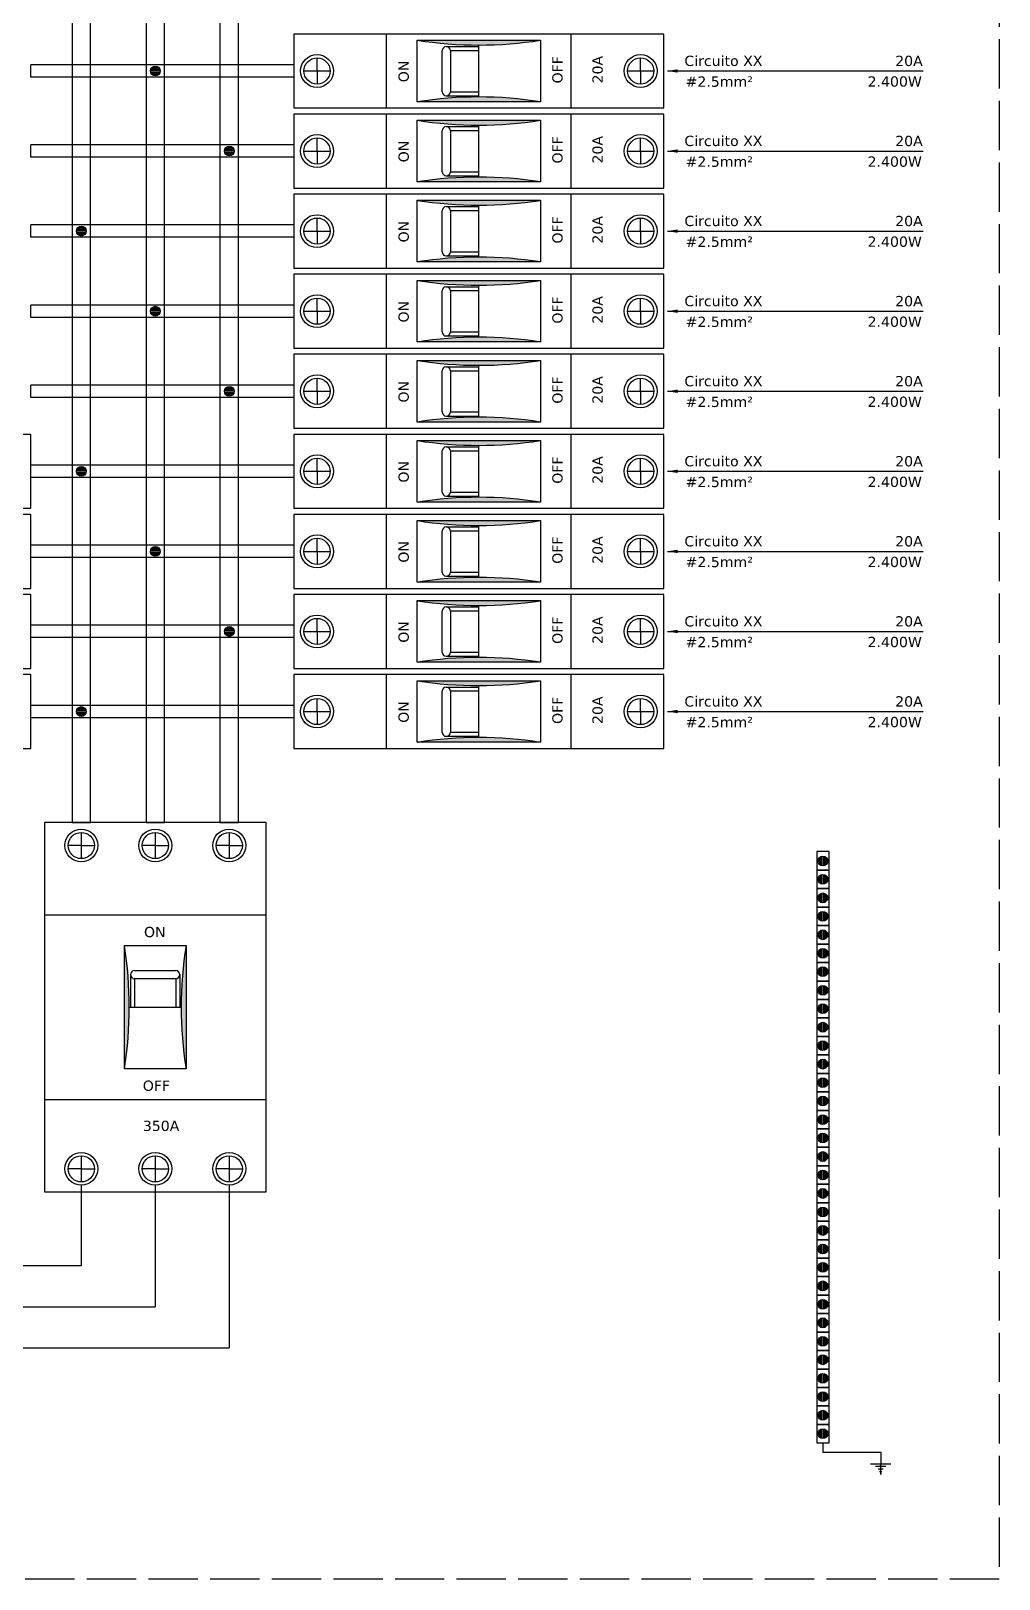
# Model space of a CAD drawing. Header units: millimetres. Extents: x 664 to 1616, y 83 to 878.
# Drawn here: x 828.9 to 1064.5, y 121.8 to 498.8 of the extents above; entities that cross this region are included whole.
import ezdxf

# ---------------------------------------------------------------- set-up
doc = ezdxf.new("R2010")
doc.units = ezdxf.units.MM
doc.linetypes.add('ACAD_ISO02W100', pattern=[15, 12, -3])
doc.styles.get("Standard").update_dxf_attribs({"font": 'verdana.TTF'})
doc.dimstyles.new('ISO-25', dxfattribs={"dimtxt": 2.5, "dimasz": 2.5, "dimexe": 1.25, "dimexo": 0.625, "dimtad": 1, "dimtxsty": 'Standard', "dimcen": 2.5, "dimadec": 0, "dimazin": 0, "dimtfac": 1, "dimtmove": 0, "dimatfit": 3, "dimfxl": 0, "dimarcsym": 0})

msp = doc.modelspace()

# ---------------------------------------------------------------- hatches: boundary and pattern name
for points in [[(922.89, 496.55, 0.078466), (952.89, 496.55)], [(922.89, 481.55), (952.89, 481.55, 0.078466)], [(922.89, 477.05, 0.078466), (952.89, 477.05)], [(922.89, 462.05), (952.89, 462.05, 0.078466)], [(922.89, 457.55, 0.078466), (952.89, 457.55)], [(922.89, 442.55), (952.89, 442.55, 0.078466)], [(922.89, 438.05, 0.078466), (952.89, 438.05)], [(922.89, 423.05), (952.89, 423.05, 0.078466)], [(922.89, 418.55, 0.078466), (952.89, 418.55)], [(922.89, 403.55), (952.89, 403.55, 0.078466)], [(922.89, 399.05, 0.078466), (952.89, 399.05)], [(922.89, 384.05), (952.89, 384.05, 0.078466)], [(922.89, 379.55, 0.078466), (952.89, 379.55)], [(922.89, 364.55), (952.89, 364.55, 0.078466)], [(922.89, 360.05, 0.078466), (952.89, 360.05)], [(922.89, 345.05), (952.89, 345.05, 0.078466)], [(922.89, 340.55, 0.078466), (952.89, 340.55)], [(922.89, 325.55), (952.89, 325.55, 0.078466)], [(851.64, 276.05), (851.64, 246.05, 0.078466)], [(866.64, 276.05, 0.078466), (866.64, 246.05)]]:
    msp.add_hatch(color=256).paths.add_polyline_path(points)
h = msp.add_hatch(color=256)
h.paths.add_polyline_path([(860.31, 489.25, 0.843681), (857.97, 489.25)])
h.paths.add_polyline_path([(860.31, 488.85), (857.97, 488.85, 0.843681)])
h = msp.add_hatch(color=256)
h.paths.add_polyline_path([(878.31, 469.75, 0.843681), (875.97, 469.75)])
h.paths.add_polyline_path([(878.31, 469.35), (875.97, 469.35, 0.843681)])
h = msp.add_hatch(color=256)
h.paths.add_polyline_path([(842.31, 450.25, 0.843681), (839.97, 450.25)])
h.paths.add_polyline_path([(842.31, 449.85), (839.97, 449.85, 0.843681)])
h = msp.add_hatch(color=256)
h.paths.add_polyline_path([(860.31, 430.75, 0.843681), (857.97, 430.75)])
h.paths.add_polyline_path([(860.31, 430.35), (857.97, 430.35, 0.843681)])
h = msp.add_hatch(color=256)
h.paths.add_polyline_path([(878.31, 411.25, 0.843681), (875.97, 411.25)])
h.paths.add_polyline_path([(878.31, 410.85), (875.97, 410.85, 0.843681)])
h = msp.add_hatch(color=256)
h.paths.add_polyline_path([(842.31, 391.75, 0.843681), (839.97, 391.75)])
h.paths.add_polyline_path([(842.31, 391.35), (839.97, 391.35, 0.843681)])
h = msp.add_hatch(color=256)
h.paths.add_polyline_path([(860.31, 372.25, 0.843681), (857.97, 372.25)])
h.paths.add_polyline_path([(860.31, 371.85), (857.97, 371.85, 0.843681)])
h = msp.add_hatch(color=256)
h.paths.add_polyline_path([(878.31, 352.75, 0.843681), (875.97, 352.75)])
h.paths.add_polyline_path([(878.31, 352.35), (875.97, 352.35, 0.843681)])
h = msp.add_hatch(color=256)
h.paths.add_polyline_path([(842.31, 333.25, 0.843681), (839.97, 333.25)])
h.paths.add_polyline_path([(842.31, 332.85), (839.97, 332.85, 0.843681)])
h = msp.add_hatch(color=3)
h.paths.add_polyline_path([(1021.42, 297.84, 0.36549), (1020.43, 296.67, 0.36549), (1021.42, 295.5)])
h.paths.add_polyline_path([(1022.81, 296.67, 0.36549), (1021.82, 297.84), (1021.82, 295.5, 0.36549)])
h = msp.add_hatch(color=3)
h.paths.add_polyline_path([(1021.42, 293.34, 0.36549), (1020.43, 292.17, 0.36549), (1021.42, 291)])
h.paths.add_polyline_path([(1022.81, 292.17, 0.36549), (1021.82, 293.34), (1021.82, 291, 0.36549)])
h = msp.add_hatch(color=3)
h.paths.add_polyline_path([(1021.42, 288.84, 0.36549), (1020.43, 287.67, 0.36549), (1021.42, 286.5)])
h.paths.add_polyline_path([(1022.81, 287.67, 0.36549), (1021.82, 288.84), (1021.82, 286.5, 0.36549)])
h = msp.add_hatch(color=3)
h.paths.add_polyline_path([(1021.42, 284.34, 0.36549), (1020.43, 283.17, 0.36549), (1021.42, 282)])
h.paths.add_polyline_path([(1022.81, 283.17, 0.36549), (1021.82, 284.34), (1021.82, 282, 0.36549)])
h = msp.add_hatch(color=3)
h.paths.add_polyline_path([(1021.42, 279.84, 0.36549), (1020.43, 278.67, 0.36549), (1021.42, 277.5)])
h.paths.add_polyline_path([(1022.81, 278.67, 0.36549), (1021.82, 279.84), (1021.82, 277.5, 0.36549)])
h = msp.add_hatch(color=3)
h.paths.add_polyline_path([(1021.42, 275.34, 0.36549), (1020.43, 274.17, 0.36549), (1021.42, 273)])
h.paths.add_polyline_path([(1022.81, 274.17, 0.36549), (1021.82, 275.34), (1021.82, 273, 0.36549)])
h = msp.add_hatch(color=3)
h.paths.add_polyline_path([(1021.42, 270.84, 0.36549), (1020.43, 269.67, 0.36549), (1021.42, 268.5)])
h.paths.add_polyline_path([(1022.81, 269.67, 0.36549), (1021.82, 270.84), (1021.82, 268.5, 0.36549)])
h = msp.add_hatch(color=3)
h.paths.add_polyline_path([(1021.42, 266.34, 0.36549), (1020.43, 265.17, 0.36549), (1021.42, 264)])
h.paths.add_polyline_path([(1022.81, 265.17, 0.36549), (1021.82, 266.34), (1021.82, 264, 0.36549)])
h = msp.add_hatch(color=3)
h.paths.add_polyline_path([(1021.42, 261.84, 0.36549), (1020.43, 260.67, 0.36549), (1021.42, 259.5)])
h.paths.add_polyline_path([(1022.81, 260.67, 0.36549), (1021.82, 261.84), (1021.82, 259.5, 0.36549)])
h = msp.add_hatch(color=3)
h.paths.add_polyline_path([(1021.42, 257.34, 0.36549), (1020.43, 256.17, 0.36549), (1021.42, 255)])
h.paths.add_polyline_path([(1022.81, 256.17, 0.36549), (1021.82, 257.34), (1021.82, 255, 0.36549)])
h = msp.add_hatch(color=3)
h.paths.add_polyline_path([(1021.42, 252.84, 0.36549), (1020.43, 251.67, 0.36549), (1021.42, 250.5)])
h.paths.add_polyline_path([(1022.81, 251.67, 0.36549), (1021.82, 252.84), (1021.82, 250.5, 0.36549)])
h = msp.add_hatch(color=3)
h.paths.add_polyline_path([(1021.42, 248.34, 0.36549), (1020.43, 247.17, 0.36549), (1021.42, 246)])
h.paths.add_polyline_path([(1022.81, 247.17, 0.36549), (1021.82, 248.34), (1021.82, 246, 0.36549)])
h = msp.add_hatch(color=3)
h.paths.add_polyline_path([(1021.42, 243.84, 0.36549), (1020.43, 242.67, 0.36549), (1021.42, 241.5)])
h.paths.add_polyline_path([(1022.81, 242.67, 0.36549), (1021.82, 243.84), (1021.82, 241.5, 0.36549)])
h = msp.add_hatch(color=3)
h.paths.add_polyline_path([(1021.42, 239.34, 0.36549), (1020.43, 238.17, 0.36549), (1021.42, 237)])
h.paths.add_polyline_path([(1022.81, 238.17, 0.36549), (1021.82, 239.34), (1021.82, 237, 0.36549)])
h = msp.add_hatch(color=3)
h.paths.add_polyline_path([(1021.42, 234.84, 0.36549), (1020.43, 233.67, 0.36549), (1021.42, 232.5)])
h.paths.add_polyline_path([(1022.81, 233.67, 0.36549), (1021.82, 234.84), (1021.82, 232.5, 0.36549)])
h = msp.add_hatch(color=3)
h.paths.add_polyline_path([(1021.42, 230.34, 0.36549), (1020.43, 229.17, 0.36549), (1021.42, 228)])
h.paths.add_polyline_path([(1022.81, 229.17, 0.36549), (1021.82, 230.34), (1021.82, 228, 0.36549)])
h = msp.add_hatch(color=3)
h.paths.add_polyline_path([(1021.42, 225.84, 0.36549), (1020.43, 224.67, 0.36549), (1021.42, 223.5)])
h.paths.add_polyline_path([(1022.81, 224.67, 0.36549), (1021.82, 225.84), (1021.82, 223.5, 0.36549)])
h = msp.add_hatch(color=3)
h.paths.add_polyline_path([(1021.42, 221.34, 0.36549), (1020.43, 220.17, 0.36549), (1021.42, 219)])
h.paths.add_polyline_path([(1022.81, 220.17, 0.36549), (1021.82, 221.34), (1021.82, 219, 0.36549)])
h = msp.add_hatch(color=3)
h.paths.add_polyline_path([(1021.42, 216.84, 0.36549), (1020.43, 215.67, 0.36549), (1021.42, 214.5)])
h.paths.add_polyline_path([(1022.81, 215.67, 0.36549), (1021.82, 216.84), (1021.82, 214.5, 0.36549)])
h = msp.add_hatch(color=3)
h.paths.add_polyline_path([(1021.42, 212.34, 0.36549), (1020.43, 211.17, 0.36549), (1021.42, 210)])
h.paths.add_polyline_path([(1022.81, 211.17, 0.36549), (1021.82, 212.34), (1021.82, 210, 0.36549)])
h = msp.add_hatch(color=3)
h.paths.add_polyline_path([(1021.42, 207.84, 0.36549), (1020.43, 206.67, 0.36549), (1021.42, 205.5)])
h.paths.add_polyline_path([(1022.81, 206.67, 0.36549), (1021.82, 207.84), (1021.82, 205.5, 0.36549)])
h = msp.add_hatch(color=3)
h.paths.add_polyline_path([(1021.42, 203.34, 0.36549), (1020.43, 202.17, 0.36549), (1021.42, 201)])
h.paths.add_polyline_path([(1022.81, 202.17, 0.36549), (1021.82, 203.34), (1021.82, 201, 0.36549)])
h = msp.add_hatch(color=3)
h.paths.add_polyline_path([(1021.42, 198.84, 0.36549), (1020.43, 197.67, 0.36549), (1021.42, 196.5)])
h.paths.add_polyline_path([(1022.81, 197.67, 0.36549), (1021.82, 198.84), (1021.82, 196.5, 0.36549)])
h = msp.add_hatch(color=3)
h.paths.add_polyline_path([(1021.42, 194.34, 0.36549), (1020.43, 193.17, 0.36549), (1021.42, 192)])
h.paths.add_polyline_path([(1022.81, 193.17, 0.36549), (1021.82, 194.34), (1021.82, 192, 0.36549)])
h = msp.add_hatch(color=3)
h.paths.add_polyline_path([(1021.42, 189.84, 0.36549), (1020.43, 188.67, 0.36549), (1021.42, 187.5)])
h.paths.add_polyline_path([(1022.81, 188.67, 0.36549), (1021.82, 189.84), (1021.82, 187.5, 0.36549)])
h = msp.add_hatch(color=3)
h.paths.add_polyline_path([(1021.42, 185.34, 0.36549), (1020.43, 184.17, 0.36549), (1021.42, 183)])
h.paths.add_polyline_path([(1022.81, 184.17, 0.36549), (1021.82, 185.34), (1021.82, 183, 0.36549)])
h = msp.add_hatch(color=3)
h.paths.add_polyline_path([(1021.42, 180.84, 0.36549), (1020.43, 179.67, 0.36549), (1021.42, 178.5)])
h.paths.add_polyline_path([(1022.81, 179.67, 0.36549), (1021.82, 180.84), (1021.82, 178.5, 0.36549)])
h = msp.add_hatch(color=3)
h.paths.add_polyline_path([(1021.42, 176.34, 0.36549), (1020.43, 175.17, 0.36549), (1021.42, 174)])
h.paths.add_polyline_path([(1022.81, 175.17, 0.36549), (1021.82, 176.34), (1021.82, 174, 0.36549)])
h = msp.add_hatch(color=3)
h.paths.add_polyline_path([(1021.42, 171.84, 0.36549), (1020.43, 170.67, 0.36549), (1021.42, 169.5)])
h.paths.add_polyline_path([(1022.81, 170.67, 0.36549), (1021.82, 171.84), (1021.82, 169.5, 0.36549)])
h = msp.add_hatch(color=3)
h.paths.add_polyline_path([(1021.42, 167.34, 0.36549), (1020.43, 166.17, 0.36549), (1021.42, 165)])
h.paths.add_polyline_path([(1022.81, 166.17, 0.36549), (1021.82, 167.34), (1021.82, 165, 0.36549)])
h = msp.add_hatch(color=3)
h.paths.add_polyline_path([(1021.42, 162.84, 0.36549), (1020.43, 161.67, 0.36549), (1021.42, 160.5)])
h.paths.add_polyline_path([(1022.81, 161.67, 0.36549), (1021.82, 162.84), (1021.82, 160.5, 0.36549)])
h = msp.add_hatch(color=3)
h.paths.add_polyline_path([(1021.42, 158.34, 0.36549), (1020.43, 157.17, 0.36549), (1021.42, 156)])
h.paths.add_polyline_path([(1022.81, 157.17, 0.36549), (1021.82, 158.34), (1021.82, 156, 0.36549)])

# ---------------------------------------------------------------- linework, layer by layer
at = {"color": 3, "linetype": 'ACAD_ISO02W100'}
for p, q in [((1064.49, 721.77), (1064.49, 121.77)), ((1064.49, 121.77), (664.49, 121.77))]:
    msp.add_line(p, q, dxfattribs=at)
at = {"color": 5}
for p, q in [((838.89, 655.88), (838.89, 306.05)), ((843.39, 306.05), (843.39, 655.88)), ((856.89, 655.88), (856.89, 306.05)), ((861.39, 306.05), (861.39, 655.88)), ((874.89, 655.88), (874.89, 306.05)), ((879.39, 306.05), (879.39, 655.88))]:
    msp.add_line(p, q, dxfattribs=at)
for p, q in [((982.89, 498.05), (892.89, 498.05)), ((892.89, 498.05), (892.89, 480.05)), ((915.39, 480.05), (915.39, 498.05)), ((960.39, 480.05), (960.39, 498.05)), ((982.89, 480.05), (982.89, 498.05)), ((922.89, 481.55), (922.89, 496.55)), ((922.89, 496.55), (952.89, 496.55)), ((928.96, 484.01), (928.96, 494.01)), ((929.96, 495.01), (937.89, 495.01)), ((930.96, 494.05), (937.89, 494.05)), ((930.96, 494.01), (930.96, 484.01)), ((937.89, 482.72), (937.89, 495.37)), ((952.89, 496.55), (952.89, 481.55)), ((828.89, 487.55), (828.89, 490.55)), ((892.89, 490.55), (892.89, 487.55)), ((898.51, 489.05), (898.51, 492.24)), ((977.26, 489.05), (977.26, 492.24)), ((857.97, 489.25), (860.31, 489.25)), ((857.97, 488.85), (860.31, 488.85)), ((895.32, 489.05), (898.51, 489.05)), ((898.51, 489.05), (898.51, 485.86)), ((898.51, 489.05), (901.7, 489.05)), ((974.07, 489.05), (977.26, 489.05)), ((977.26, 489.05), (977.26, 485.86)), ((977.26, 489.05), (980.45, 489.05)), ((929.96, 483.01), (937.89, 483.01)), ((930.96, 484.01), (937.89, 484.01)), ((892.89, 480.05), (982.89, 480.05)), ((952.89, 481.55), (922.89, 481.55)), ((982.89, 478.55), (892.89, 478.55)), ((892.89, 478.55), (892.89, 460.55)), ((915.39, 460.55), (915.39, 478.55)), ((922.89, 462.05), (922.89, 477.05)), ((922.89, 477.05), (952.89, 477.05)), ((929.96, 475.51), (937.89, 475.51)), ((937.89, 463.22), (937.89, 475.87)), ((952.89, 477.05), (952.89, 462.05)), ((960.39, 460.55), (960.39, 478.55)), ((982.89, 460.55), (982.89, 478.55)), ((898.51, 469.55), (898.51, 472.74)), ((928.96, 464.51), (928.96, 474.51)), ((930.96, 474.55), (937.89, 474.55)), ((930.96, 474.51), (930.96, 464.51)), ((977.26, 469.55), (977.26, 472.74)), ((828.89, 468.05), (828.89, 471.05)), ((875.97, 469.75), (878.31, 469.75)), ((875.97, 469.35), (878.31, 469.35)), ((892.89, 471.05), (892.89, 468.05)), ((895.32, 469.55), (898.51, 469.55)), ((898.51, 469.55), (898.51, 466.36)), ((898.51, 469.55), (901.7, 469.55)), ((974.07, 469.55), (977.26, 469.55)), ((977.26, 469.55), (977.26, 466.36)), ((977.26, 469.55), (980.45, 469.55)), ((930.96, 464.51), (937.89, 464.51)), ((892.89, 460.55), (982.89, 460.55)), ((952.89, 462.05), (922.89, 462.05)), ((929.96, 463.51), (937.89, 463.51)), ((982.89, 459.05), (892.89, 459.05)), ((892.89, 459.05), (892.89, 441.05)), ((915.39, 441.05), (915.39, 459.05)), ((922.89, 442.55), (922.89, 457.55)), ((922.89, 457.55), (952.89, 457.55)), ((937.89, 443.72), (937.89, 456.37)), ((952.89, 457.55), (952.89, 442.55)), ((960.39, 441.05), (960.39, 459.05)), ((982.89, 441.05), (982.89, 459.05)), ((898.51, 450.05), (898.51, 453.24)), ((928.96, 445.01), (928.96, 455.01)), ((929.96, 456.01), (937.89, 456.01)), ((930.96, 455.05), (937.89, 455.05)), ((930.96, 455.01), (930.96, 445.01)), ((977.26, 450.05), (977.26, 453.24)), ((828.89, 448.55), (828.89, 451.55)), ((839.97, 450.25), (842.31, 450.25)), ((839.97, 449.85), (842.31, 449.85)), ((892.89, 451.55), (892.89, 448.55)), ((895.32, 450.05), (898.51, 450.05)), ((898.51, 450.05), (898.51, 446.86)), ((898.51, 450.05), (901.7, 450.05)), ((974.07, 450.05), (977.26, 450.05)), ((977.26, 450.05), (977.26, 446.86)), ((977.26, 450.05), (980.45, 450.05)), ((930.96, 445.01), (937.89, 445.01)), ((952.89, 442.55), (922.89, 442.55)), ((929.96, 444.01), (937.89, 444.01)), ((892.89, 441.05), (982.89, 441.05)), ((982.89, 439.55), (892.89, 439.55)), ((892.89, 439.55), (892.89, 421.55)), ((915.39, 421.55), (915.39, 439.55)), ((922.89, 423.05), (922.89, 438.05)), ((922.89, 438.05), (952.89, 438.05)), ((952.89, 438.05), (952.89, 423.05)), ((960.39, 421.55), (960.39, 439.55)), ((982.89, 421.55), (982.89, 439.55)), ((898.51, 430.55), (898.51, 433.74)), ((928.96, 425.51), (928.96, 435.51)), ((929.96, 436.51), (937.89, 436.51)), ((930.96, 435.55), (937.89, 435.55)), ((930.96, 435.51), (930.96, 425.51)), ((937.89, 424.22), (937.89, 436.87)), ((977.26, 430.55), (977.26, 433.74)), ((828.89, 429.05), (828.89, 432.05)), ((857.97, 430.75), (860.31, 430.75)), ((857.97, 430.35), (860.31, 430.35)), ((892.89, 432.05), (892.89, 429.05)), ((895.32, 430.55), (898.51, 430.55)), ((898.51, 430.55), (898.51, 427.36)), ((898.51, 430.55), (901.7, 430.55)), ((974.07, 430.55), (977.26, 430.55)), ((977.26, 430.55), (977.26, 427.36)), ((977.26, 430.55), (980.45, 430.55)), ((952.89, 423.05), (922.89, 423.05)), ((929.96, 424.51), (937.89, 424.51)), ((930.96, 425.51), (937.89, 425.51)), ((892.89, 421.55), (982.89, 421.55)), ((982.89, 420.05), (892.89, 420.05)), ((892.89, 420.05), (892.89, 402.05)), ((915.39, 402.05), (915.39, 420.05)), ((922.89, 403.55), (922.89, 418.55)), ((922.89, 418.55), (952.89, 418.55)), ((952.89, 418.55), (952.89, 403.55)), ((960.39, 402.05), (960.39, 420.05)), ((982.89, 402.05), (982.89, 420.05)), ((928.96, 406.01), (928.96, 416.01)), ((929.96, 417.01), (937.89, 417.01)), ((930.96, 416.05), (937.89, 416.05)), ((930.96, 416.01), (930.96, 406.01)), ((937.89, 404.72), (937.89, 417.37)), ((828.89, 409.55), (828.89, 412.55)), ((875.97, 411.25), (878.31, 411.25)), ((892.89, 412.55), (892.89, 409.55)), ((895.32, 411.05), (898.51, 411.05)), ((898.51, 411.05), (898.51, 414.24)), ((898.51, 411.05), (898.51, 407.86)), ((898.51, 411.05), (901.7, 411.05)), ((974.07, 411.05), (977.26, 411.05)), ((977.26, 411.05), (977.26, 414.24)), ((977.26, 411.05), (977.26, 407.86)), ((977.26, 411.05), (980.45, 411.05)), ((875.97, 410.85), (878.31, 410.85)), ((952.89, 403.55), (922.89, 403.55)), ((929.96, 405.01), (937.89, 405.01)), ((930.96, 406.01), (937.89, 406.01)), ((828.89, 400.55), (738.89, 400.55)), ((828.89, 382.55), (828.89, 400.55)), ((892.89, 402.05), (982.89, 402.05)), ((982.89, 400.55), (892.89, 400.55)), ((892.89, 400.55), (892.89, 382.55)), ((915.39, 382.55), (915.39, 400.55)), ((960.39, 382.55), (960.39, 400.55)), ((982.89, 382.55), (982.89, 400.55)), ((922.89, 384.05), (922.89, 399.05)), ((922.89, 399.05), (952.89, 399.05)), ((928.96, 386.51), (928.96, 396.51)), ((929.96, 397.51), (937.89, 397.51)), ((930.96, 396.55), (937.89, 396.55)), ((930.96, 396.51), (930.96, 386.51)), ((937.89, 385.22), (937.89, 397.87)), ((952.89, 399.05), (952.89, 384.05)), ((828.89, 390.05), (828.89, 393.05)), ((828.89, 390.05), (828.89, 393.05)), ((892.89, 393.05), (892.89, 390.05)), ((898.51, 391.55), (898.51, 394.74)), ((977.26, 391.55), (977.26, 394.74)), ((839.97, 391.75), (842.31, 391.75)), ((839.97, 391.35), (842.31, 391.35)), ((895.32, 391.55), (898.51, 391.55)), ((898.51, 391.55), (898.51, 388.36)), ((898.51, 391.55), (901.7, 391.55)), ((974.07, 391.55), (977.26, 391.55)), ((977.26, 391.55), (977.26, 388.36)), ((977.26, 391.55), (980.45, 391.55)), ((929.96, 385.51), (937.89, 385.51)), ((930.96, 386.51), (937.89, 386.51)), ((738.89, 382.55), (828.89, 382.55)), ((828.89, 381.05), (738.89, 381.05)), ((828.89, 363.05), (828.89, 381.05)), ((892.89, 382.55), (982.89, 382.55)), ((982.89, 381.05), (892.89, 381.05)), ((892.89, 381.05), (892.89, 363.05)), ((915.39, 363.05), (915.39, 381.05)), ((952.89, 384.05), (922.89, 384.05)), ((960.39, 363.05), (960.39, 381.05)), ((982.89, 363.05), (982.89, 381.05)), ((922.89, 364.55), (922.89, 379.55)), ((922.89, 379.55), (952.89, 379.55)), ((929.96, 378.01), (937.89, 378.01)), ((930.96, 377.05), (937.89, 377.05)), ((937.89, 365.72), (937.89, 378.37)), ((952.89, 379.55), (952.89, 364.55)), ((828.89, 370.55), (828.89, 373.55)), ((828.89, 370.55), (828.89, 373.55)), ((892.89, 373.55), (892.89, 370.55)), ((898.51, 372.05), (898.51, 375.24)), ((928.96, 367.01), (928.96, 377.01)), ((930.96, 377.01), (930.96, 367.01)), ((977.26, 372.05), (977.26, 375.24)), ((857.97, 372.25), (860.31, 372.25)), ((857.97, 371.85), (860.31, 371.85)), ((895.32, 372.05), (898.51, 372.05)), ((898.51, 372.05), (898.51, 368.86)), ((898.51, 372.05), (901.7, 372.05)), ((974.07, 372.05), (977.26, 372.05)), ((977.26, 372.05), (977.26, 368.86)), ((977.26, 372.05), (980.45, 372.05)), ((929.96, 366.01), (937.89, 366.01)), ((930.96, 367.01), (937.89, 367.01)), ((738.89, 363.05), (828.89, 363.05)), ((892.89, 363.05), (982.89, 363.05)), ((952.89, 364.55), (922.89, 364.55)), ((828.89, 361.55), (738.89, 361.55)), ((828.89, 343.55), (828.89, 361.55)), ((982.89, 361.55), (892.89, 361.55)), ((892.89, 361.55), (892.89, 343.55)), ((915.39, 343.55), (915.39, 361.55)), ((922.89, 345.05), (922.89, 360.05)), ((922.89, 360.05), (952.89, 360.05)), ((929.96, 358.51), (937.89, 358.51)), ((937.89, 346.22), (937.89, 358.87)), ((952.89, 360.05), (952.89, 345.05)), ((960.39, 343.55), (960.39, 361.55)), ((982.89, 343.55), (982.89, 361.55)), ((898.51, 352.55), (898.51, 355.74)), ((928.96, 347.51), (928.96, 357.51)), ((930.96, 357.55), (937.89, 357.55)), ((930.96, 357.51), (930.96, 347.51)), ((977.26, 352.55), (977.26, 355.74)), ((828.89, 351.05), (828.89, 354.05)), ((828.89, 351.05), (828.89, 354.05)), ((875.97, 352.75), (878.31, 352.75)), ((875.97, 352.35), (878.31, 352.35)), ((892.89, 354.05), (892.89, 351.05)), ((895.32, 352.55), (898.51, 352.55)), ((898.51, 352.55), (898.51, 349.36)), ((898.51, 352.55), (901.7, 352.55)), ((974.07, 352.55), (977.26, 352.55)), ((977.26, 352.55), (977.26, 349.36)), ((977.26, 352.55), (980.45, 352.55)), ((930.96, 347.51), (937.89, 347.51)), ((738.89, 343.55), (828.89, 343.55)), ((892.89, 343.55), (982.89, 343.55)), ((952.89, 345.05), (922.89, 345.05)), ((929.96, 346.51), (937.89, 346.51)), ((828.89, 342.05), (738.89, 342.05)), ((828.89, 324.05), (828.89, 342.05)), ((982.89, 342.05), (892.89, 342.05)), ((892.89, 342.05), (892.89, 324.05)), ((915.39, 324.05), (915.39, 342.05)), ((922.89, 325.55), (922.89, 340.55)), ((922.89, 340.55), (952.89, 340.55)), ((937.89, 326.72), (937.89, 339.37)), ((952.89, 340.55), (952.89, 325.55)), ((960.39, 324.05), (960.39, 342.05)), ((982.89, 324.05), (982.89, 342.05)), ((898.51, 333.05), (898.51, 336.24)), ((928.96, 328.01), (928.96, 338.01)), ((929.96, 339.01), (937.89, 339.01)), ((930.96, 338.05), (937.89, 338.05)), ((930.96, 338.01), (930.96, 328.01)), ((977.26, 333.05), (977.26, 336.24)), ((828.89, 331.55), (828.89, 334.55)), ((828.89, 331.55), (828.89, 334.55)), ((839.97, 333.25), (842.31, 333.25)), ((839.97, 332.85), (842.31, 332.85)), ((892.89, 334.55), (892.89, 331.55)), ((895.32, 333.05), (898.51, 333.05)), ((898.51, 333.05), (898.51, 329.86)), ((898.51, 333.05), (901.7, 333.05)), ((974.07, 333.05), (977.26, 333.05)), ((977.26, 333.05), (977.26, 329.86)), ((977.26, 333.05), (980.45, 333.05)), ((952.89, 325.55), (922.89, 325.55)), ((929.96, 327.01), (937.89, 327.01)), ((930.96, 328.01), (937.89, 328.01)), ((738.89, 324.05), (828.89, 324.05)), ((892.89, 324.05), (982.89, 324.05)), ((886.14, 306.05), (832.14, 306.05)), ((832.14, 306.05), (832.14, 216.05)), ((838.89, 306.05), (843.39, 306.05)), ((856.89, 306.05), (861.39, 306.05)), ((874.89, 306.05), (879.39, 306.05)), ((886.14, 216.05), (886.14, 306.05)), ((841.14, 303.61), (841.14, 300.42)), ((859.14, 303.61), (859.14, 300.42)), ((877.14, 303.61), (877.14, 300.42)), ((841.14, 300.42), (837.95, 300.42)), ((841.14, 300.42), (841.14, 297.23)), ((841.14, 300.42), (844.33, 300.42)), ((859.14, 300.42), (855.95, 300.42)), ((859.14, 300.42), (859.14, 297.23)), ((859.14, 300.42), (862.33, 300.42)), ((877.14, 300.42), (873.95, 300.42)), ((877.14, 300.42), (877.14, 297.23)), ((877.14, 300.42), (880.33, 300.42)), ((832.14, 283.55), (868.14, 283.55)), ((850.14, 283.55), (886.14, 283.55)), ((851.64, 276.05), (866.64, 276.05)), ((851.64, 246.05), (851.64, 276.05)), ((866.64, 276.05), (866.64, 246.05)), ((853.1, 268.98), (853.1, 261.05)), ((854.1, 269.98), (864.1, 269.98)), ((864.1, 267.98), (854.1, 267.98)), ((854.1, 267.98), (854.1, 261.05)), ((864.14, 267.98), (864.14, 261.05)), ((865.1, 268.98), (865.1, 261.05)), ((852.81, 261.05), (865.46, 261.05)), ((866.64, 246.05), (851.64, 246.05)), ((832.14, 238.55), (868.14, 238.55)), ((850.14, 238.55), (886.14, 238.55)), ((841.14, 224.86), (841.14, 221.67)), ((859.14, 224.86), (859.14, 221.67)), ((877.14, 224.86), (877.14, 221.67)), ((841.14, 221.67), (837.95, 221.67)), ((841.14, 221.67), (841.14, 218.48)), ((841.14, 221.67), (844.33, 221.67)), ((859.14, 221.67), (855.95, 221.67)), ((859.14, 221.67), (859.14, 218.48)), ((859.14, 221.67), (862.33, 221.67)), ((877.14, 221.67), (873.95, 221.67)), ((877.14, 221.67), (877.14, 218.48)), ((877.14, 221.67), (880.33, 221.67)), ((832.14, 216.05), (886.14, 216.05))]:
    msp.add_line(p, q)
at = {"color": 2}
for p, q in [((892.89, 490.55), (828.89, 490.55)), ((892.89, 487.55), (828.89, 487.55)), ((892.89, 471.05), (828.89, 471.05)), ((892.89, 468.05), (828.89, 468.05)), ((892.89, 451.55), (828.89, 451.55)), ((892.89, 448.55), (828.89, 448.55)), ((892.89, 432.05), (828.89, 432.05)), ((892.89, 429.05), (828.89, 429.05)), ((892.89, 412.55), (828.89, 412.55)), ((892.89, 409.55), (828.89, 409.55)), ((892.89, 393.05), (828.89, 393.05)), ((892.89, 390.05), (828.89, 390.05)), ((892.89, 373.55), (828.89, 373.55)), ((892.89, 370.55), (828.89, 370.55)), ((892.89, 354.05), (828.89, 354.05)), ((892.89, 351.05), (828.89, 351.05)), ((892.89, 334.55), (828.89, 334.55)), ((892.89, 331.55), (828.89, 331.55))]:
    msp.add_line(p, q, dxfattribs=at)
at = {"color": 3}
for p, q in [((1023.12, 298.92), (1020.12, 298.92)), ((1020.12, 298.92), (1020.12, 294.42)), ((1023.12, 294.42), (1023.12, 298.92)), ((1023.12, 294.42), (1020.12, 294.42)), ((1020.12, 294.42), (1020.12, 289.92)), ((1020.12, 294.42), (1023.12, 294.42)), ((1021.42, 295.5), (1021.42, 297.84)), ((1021.82, 295.5), (1021.82, 297.84)), ((1023.12, 289.92), (1023.12, 294.42)), ((1021.42, 291), (1021.42, 293.34)), ((1021.82, 291), (1021.82, 293.34)), ((1023.12, 289.92), (1020.12, 289.92)), ((1020.12, 289.92), (1020.12, 285.42)), ((1020.12, 289.92), (1023.12, 289.92)), ((1021.42, 286.5), (1021.42, 288.84)), ((1021.82, 286.5), (1021.82, 288.84)), ((1023.12, 285.42), (1023.12, 289.92)), ((1023.12, 285.42), (1020.12, 285.42)), ((1020.12, 285.42), (1020.12, 280.92)), ((1020.12, 285.42), (1023.12, 285.42)), ((1021.42, 282), (1021.42, 284.34)), ((1021.82, 282), (1021.82, 284.34)), ((1023.12, 280.92), (1023.12, 285.42)), ((1023.12, 280.92), (1020.12, 280.92)), ((1020.12, 280.92), (1020.12, 276.42)), ((1020.12, 280.92), (1023.12, 280.92)), ((1021.42, 277.5), (1021.42, 279.84)), ((1021.82, 277.5), (1021.82, 279.84)), ((1023.12, 276.42), (1023.12, 280.92)), ((1023.12, 276.42), (1020.12, 276.42)), ((1020.12, 276.42), (1020.12, 271.92)), ((1020.12, 276.42), (1023.12, 276.42)), ((1021.42, 273), (1021.42, 275.34)), ((1021.82, 273), (1021.82, 275.34)), ((1023.12, 271.92), (1023.12, 276.42)), ((1023.12, 271.92), (1020.12, 271.92)), ((1020.12, 271.92), (1020.12, 267.42)), ((1020.12, 271.92), (1023.12, 271.92)), ((1023.12, 267.42), (1023.12, 271.92)), ((1021.42, 268.5), (1021.42, 270.84)), ((1021.82, 268.5), (1021.82, 270.84)), ((1023.12, 267.42), (1020.12, 267.42)), ((1020.12, 267.42), (1020.12, 262.92)), ((1020.12, 267.42), (1023.12, 267.42)), ((1021.42, 264), (1021.42, 266.34)), ((1021.82, 264), (1021.82, 266.34)), ((1023.12, 262.92), (1023.12, 267.42)), ((1023.12, 262.92), (1020.12, 262.92)), ((1020.12, 262.92), (1020.12, 258.42)), ((1020.12, 262.92), (1023.12, 262.92)), ((1021.42, 259.5), (1021.42, 261.84)), ((1021.82, 259.5), (1021.82, 261.84)), ((1023.12, 258.42), (1023.12, 262.92)), ((1023.12, 258.42), (1020.12, 258.42)), ((1020.12, 258.42), (1020.12, 253.92)), ((1020.12, 258.42), (1023.12, 258.42)), ((1021.42, 255), (1021.42, 257.34)), ((1021.82, 255), (1021.82, 257.34)), ((1023.12, 253.92), (1023.12, 258.42)), ((1023.12, 253.92), (1020.12, 253.92)), ((1020.12, 253.92), (1020.12, 249.42)), ((1020.12, 253.92), (1023.12, 253.92)), ((1021.42, 250.5), (1021.42, 252.84)), ((1021.82, 250.5), (1021.82, 252.84)), ((1023.12, 249.42), (1023.12, 253.92)), ((1023.12, 249.42), (1020.12, 249.42)), ((1020.12, 249.42), (1020.12, 244.92)), ((1020.12, 249.42), (1023.12, 249.42)), ((1023.12, 244.92), (1023.12, 249.42)), ((1021.42, 246), (1021.42, 248.34)), ((1021.82, 246), (1021.82, 248.34)), ((1023.12, 244.92), (1020.12, 244.92)), ((1020.12, 244.92), (1020.12, 240.42)), ((1020.12, 244.92), (1023.12, 244.92)), ((1021.42, 241.5), (1021.42, 243.84)), ((1021.82, 241.5), (1021.82, 243.84)), ((1023.12, 240.42), (1023.12, 244.92)), ((1023.12, 240.42), (1020.12, 240.42)), ((1020.12, 240.42), (1020.12, 235.92)), ((1020.12, 240.42), (1023.12, 240.42)), ((1021.42, 237), (1021.42, 239.34)), ((1021.82, 237), (1021.82, 239.34)), ((1023.12, 235.92), (1023.12, 240.42)), ((1023.12, 235.92), (1020.12, 235.92)), ((1020.12, 235.92), (1020.12, 231.42)), ((1020.12, 235.92), (1023.12, 235.92)), ((1021.42, 232.5), (1021.42, 234.84)), ((1021.82, 232.5), (1021.82, 234.84)), ((1023.12, 231.42), (1023.12, 235.92)), ((1023.12, 231.42), (1020.12, 231.42)), ((1020.12, 231.42), (1020.12, 226.92)), ((1020.12, 231.42), (1023.12, 231.42)), ((1021.42, 228), (1021.42, 230.34)), ((1021.82, 228), (1021.82, 230.34)), ((1023.12, 226.92), (1023.12, 231.42)), ((1023.12, 226.92), (1020.12, 226.92)), ((1020.12, 226.92), (1020.12, 222.42)), ((1020.12, 226.92), (1023.12, 226.92)), ((1023.12, 222.42), (1023.12, 226.92)), ((1021.42, 223.5), (1021.42, 225.84)), ((1021.82, 223.5), (1021.82, 225.84)), ((1023.12, 222.42), (1020.12, 222.42)), ((1020.12, 222.42), (1020.12, 217.92)), ((1020.12, 222.42), (1023.12, 222.42)), ((1021.42, 219), (1021.42, 221.34)), ((1021.82, 219), (1021.82, 221.34)), ((1023.12, 217.92), (1023.12, 222.42)), ((1023.12, 217.92), (1020.12, 217.92)), ((1020.12, 217.92), (1020.12, 213.42)), ((1020.12, 217.92), (1023.12, 217.92)), ((1021.42, 214.5), (1021.42, 216.84)), ((1021.82, 214.5), (1021.82, 216.84)), ((1023.12, 213.42), (1023.12, 217.92)), ((1023.12, 213.42), (1020.12, 213.42)), ((1020.12, 213.42), (1020.12, 208.92)), ((1020.12, 213.42), (1023.12, 213.42)), ((1021.42, 210), (1021.42, 212.34)), ((1021.82, 210), (1021.82, 212.34)), ((1023.12, 208.92), (1023.12, 213.42)), ((1023.12, 208.92), (1020.12, 208.92)), ((1020.12, 208.92), (1020.12, 204.42)), ((1020.12, 208.92), (1023.12, 208.92)), ((1021.42, 205.5), (1021.42, 207.84)), ((1021.82, 205.5), (1021.82, 207.84)), ((1023.12, 204.42), (1023.12, 208.92)), ((1023.12, 204.42), (1020.12, 204.42)), ((1020.12, 204.42), (1020.12, 199.92)), ((1020.12, 204.42), (1023.12, 204.42)), ((1023.12, 199.92), (1023.12, 204.42)), ((1023.12, 199.92), (1020.12, 199.92)), ((1020.12, 199.92), (1020.12, 195.42)), ((1020.12, 199.92), (1023.12, 199.92)), ((1021.42, 201), (1021.42, 203.34)), ((1021.82, 201), (1021.82, 203.34)), ((1023.12, 195.42), (1023.12, 199.92)), ((1021.42, 196.5), (1021.42, 198.84)), ((1021.82, 196.5), (1021.82, 198.84)), ((1023.12, 195.42), (1020.12, 195.42)), ((1020.12, 195.42), (1020.12, 190.92)), ((1020.12, 195.42), (1023.12, 195.42)), ((1021.42, 192), (1021.42, 194.34)), ((1021.82, 192), (1021.82, 194.34)), ((1023.12, 190.92), (1023.12, 195.42)), ((1023.12, 190.92), (1020.12, 190.92)), ((1020.12, 190.92), (1020.12, 186.42)), ((1020.12, 190.92), (1023.12, 190.92)), ((1021.42, 187.5), (1021.42, 189.84)), ((1021.82, 187.5), (1021.82, 189.84)), ((1023.12, 186.42), (1023.12, 190.92)), ((1023.12, 186.42), (1020.12, 186.42)), ((1020.12, 186.42), (1020.12, 181.92)), ((1020.12, 186.42), (1023.12, 186.42)), ((1021.42, 183), (1021.42, 185.34)), ((1021.82, 183), (1021.82, 185.34)), ((1023.12, 181.92), (1023.12, 186.42)), ((1023.12, 181.92), (1020.12, 181.92)), ((1020.12, 181.92), (1020.12, 177.42)), ((1020.12, 181.92), (1023.12, 181.92)), ((1023.12, 177.42), (1023.12, 181.92)), ((1023.12, 177.42), (1020.12, 177.42)), ((1020.12, 177.42), (1020.12, 172.92)), ((1020.12, 177.42), (1023.12, 177.42)), ((1021.42, 178.5), (1021.42, 180.84)), ((1021.82, 178.5), (1021.82, 180.84)), ((1023.12, 172.92), (1023.12, 177.42)), ((1021.42, 174), (1021.42, 176.34)), ((1021.82, 174), (1021.82, 176.34)), ((1023.12, 172.92), (1020.12, 172.92)), ((1020.12, 172.92), (1020.12, 168.42)), ((1020.12, 172.92), (1023.12, 172.92)), ((1021.42, 169.5), (1021.42, 171.84)), ((1021.82, 169.5), (1021.82, 171.84)), ((1023.12, 168.42), (1023.12, 172.92)), ((1023.12, 168.42), (1020.12, 168.42)), ((1020.12, 168.42), (1020.12, 163.92)), ((1020.12, 168.42), (1023.12, 168.42)), ((1021.42, 165), (1021.42, 167.34)), ((1021.82, 165), (1021.82, 167.34)), ((1023.12, 163.92), (1023.12, 168.42)), ((1023.12, 163.92), (1020.12, 163.92)), ((1020.12, 163.92), (1020.12, 159.42)), ((1020.12, 163.92), (1023.12, 163.92)), ((1021.42, 160.5), (1021.42, 162.84)), ((1021.82, 160.5), (1021.82, 162.84)), ((1023.12, 159.42), (1023.12, 163.92)), ((1023.12, 159.42), (1020.12, 159.42)), ((1020.12, 159.42), (1020.12, 154.92)), ((1020.12, 159.42), (1023.12, 159.42)), ((1023.12, 154.92), (1023.12, 159.42)), ((1020.12, 154.92), (1023.12, 154.92)), ((1021.42, 156), (1021.42, 158.34)), ((1021.62, 154.92), (1021.62, 152.71)), ((1021.82, 156), (1021.82, 158.34)), ((1021.62, 152.71), (1035.69, 152.71)), ((1035.69, 152.71), (1035.69, 149.87)), ((1033.19, 149.87), (1038.19, 149.87)), ((1034.44, 149.3), (1036.94, 149.3)), ((1035.07, 148.62), (1036.32, 148.62)), ((1035.38, 147.99), (1036.01, 147.99)), ((1035.54, 147.37), (1035.85, 147.37)), ((1035.69, 147.37), (1035.69, 149.87))]:
    msp.add_line(p, q, dxfattribs=at)
at = {"color": 1, "lineweight": 30}
for p, q in [((841.14, 217.67), (841.14, 198.08)), ((859.14, 217.67), (859.14, 188.08)), ((877.14, 217.67), (877.14, 178.08)), ((841.14, 198.08), (792.87, 198.08)), ((792.87, 188.08), (859.14, 188.08)), ((792.87, 178.08), (877.14, 178.08))]:
    msp.add_line(p, q, dxfattribs=at)
for centre, radius in [((859.14, 489.05), 1.19), ((898.51, 489.05), 4), ((898.51, 489.05), 3.19), ((977.26, 489.05), 4), ((977.26, 489.05), 3.19), ((898.51, 469.55), 4), ((898.51, 469.55), 3.19), ((977.26, 469.55), 4), ((977.26, 469.55), 3.19), ((877.14, 469.55), 1.19), ((898.51, 450.05), 4), ((898.51, 450.05), 3.19), ((977.26, 450.05), 4), ((977.26, 450.05), 3.19), ((841.14, 450.05), 1.19), ((898.51, 430.55), 4), ((898.51, 430.55), 3.19), ((977.26, 430.55), 4), ((977.26, 430.55), 3.19), ((859.14, 430.55), 1.19), ((898.51, 411.05), 4), ((977.26, 411.05), 4), ((877.14, 411.05), 1.19), ((898.51, 411.05), 3.19), ((977.26, 411.05), 3.19), ((841.14, 391.55), 1.19), ((898.51, 391.55), 4), ((898.51, 391.55), 3.19), ((977.26, 391.55), 4), ((977.26, 391.55), 3.19), ((898.51, 372.05), 4), ((898.51, 372.05), 3.19), ((977.26, 372.05), 4), ((977.26, 372.05), 3.19), ((859.14, 372.05), 1.19), ((898.51, 352.55), 4), ((898.51, 352.55), 3.19), ((977.26, 352.55), 4), ((977.26, 352.55), 3.19), ((877.14, 352.55), 1.19), ((898.51, 333.05), 4), ((898.51, 333.05), 3.19), ((977.26, 333.05), 4), ((977.26, 333.05), 3.19), ((841.14, 333.05), 1.19), ((841.14, 300.42), 4), ((841.14, 300.42), 3.19), ((859.14, 300.42), 4), ((859.14, 300.42), 3.19), ((877.14, 300.42), 4), ((877.14, 300.42), 3.19), ((841.14, 221.67), 4), ((841.14, 221.67), 3.19), ((859.14, 221.67), 4), ((859.14, 221.67), 3.19), ((877.14, 221.67), 4), ((877.14, 221.67), 3.19)]:
    msp.add_circle(centre, radius)
at = {"color": 3}
for centre in [(1021.62, 296.67), (1021.62, 292.17), (1021.62, 287.67), (1021.62, 283.17), (1021.62, 278.67), (1021.62, 274.17), (1021.62, 269.67), (1021.62, 265.17), (1021.62, 260.67), (1021.62, 256.17), (1021.62, 251.67), (1021.62, 247.17), (1021.62, 242.67), (1021.62, 238.17), (1021.62, 233.67), (1021.62, 229.17), (1021.62, 224.67), (1021.62, 220.17), (1021.62, 215.67), (1021.62, 211.17), (1021.62, 206.67), (1021.62, 202.17), (1021.62, 197.67), (1021.62, 193.17), (1021.62, 188.67), (1021.62, 184.17), (1021.62, 179.67), (1021.62, 175.17), (1021.62, 170.67), (1021.62, 166.17), (1021.62, 161.67), (1021.62, 157.17)]:
    msp.add_circle(centre, 1.19, dxfattribs=at)
for centre, radius, start, end in [((937.89, 591.54), 96.17, 261.0269, 278.9731), ((929.96, 494.01), 1, 0, 180), ((937.89, 386.55), 96.17, 81.0269, 98.9731), ((929.96, 484.01), 1, 180, 0), ((937.89, 572.04), 96.17, 261.0269, 278.9731), ((929.96, 474.51), 1, 0, 180), ((929.96, 464.51), 1, 180, 0), ((937.89, 367.05), 96.17, 81.0269, 98.9731), ((937.89, 552.54), 96.17, 261.0269, 278.9731), ((929.96, 455.01), 1, 0, 180), ((929.96, 445.01), 1, 180, 0), ((937.89, 347.55), 96.17, 81.0269, 98.9731), ((937.89, 533.04), 96.17, 261.0269, 278.9731), ((929.96, 435.51), 1, 0, 180), ((937.89, 328.05), 96.17, 81.0269, 98.9731), ((929.96, 425.51), 1, 180, 0), ((937.89, 513.54), 96.17, 261.0269, 278.9731), ((929.96, 416.01), 1, 0, 180), ((937.89, 308.55), 96.17, 81.0269, 98.9731), ((929.96, 406.01), 1, 180, 0), ((937.89, 494.04), 96.17, 261.0269, 278.9731), ((929.96, 396.51), 1, 0, 180), ((937.89, 289.05), 96.17, 81.0269, 98.9731), ((929.96, 386.51), 1, 180, 0), ((937.89, 474.54), 96.17, 261.0269, 278.9731), ((929.96, 377.01), 1, 0, 180), ((937.89, 269.55), 96.17, 81.0269, 98.9731), ((929.96, 367.01), 1, 180, 0), ((937.89, 455.04), 96.17, 261.0269, 278.9731), ((929.96, 357.51), 1, 0, 180), ((929.96, 347.51), 1, 180, 0), ((937.89, 250.05), 96.17, 81.0269, 98.9731), ((937.89, 435.54), 96.17, 261.0269, 278.9731), ((929.96, 338.01), 1, 0, 180), ((937.89, 230.55), 96.17, 81.0269, 98.9731), ((929.96, 328.01), 1, 180, 0), ((756.64, 261.05), 96.17, 351.0269, 8.9731), ((961.63, 261.05), 96.17, 171.0269, 188.9731), ((854.1, 268.98), 1, 90, 270), ((864.1, 268.98), 1, 270, 90)]:
    msp.add_arc(centre, radius, start, end)

# ---------------------------------------------------------------- texts
at = {"color": 30, "lineweight": 30}
for s, p in [('Circuito XX', (987.92, 490.27)), ('20A', (1039.22, 490.26)), ('#2.5mm²', (988.21, 485.22)), ('2.400W', (1032.5, 485.24)), ('Circuito XX', (987.92, 470.77)), ('20A', (1039.22, 470.76)), ('#2.5mm²', (988.21, 465.72)), ('2.400W', (1032.5, 465.74)), ('Circuito XX', (987.92, 451.27)), ('20A', (1039.22, 451.26)), ('#2.5mm²', (988.21, 446.22)), ('2.400W', (1032.5, 446.24)), ('Circuito XX', (987.92, 431.77)), ('20A', (1039.22, 431.76)), ('#2.5mm²', (988.21, 426.72)), ('2.400W', (1032.5, 426.74)), ('Circuito XX', (987.92, 412.27)), ('20A', (1039.22, 412.26)), ('#2.5mm²', (988.21, 407.22)), ('2.400W', (1032.5, 407.24)), ('Circuito XX', (987.92, 392.77)), ('20A', (1039.22, 392.76)), ('#2.5mm²', (988.21, 387.72)), ('2.400W', (1032.5, 387.74)), ('Circuito XX', (987.92, 373.27)), ('20A', (1039.22, 373.26)), ('#2.5mm²', (988.21, 368.22)), ('2.400W', (1032.5, 368.24)), ('Circuito XX', (987.92, 353.77)), ('20A', (1039.22, 353.76)), ('#2.5mm²', (988.21, 348.72)), ('2.400W', (1032.5, 348.74)), ('Circuito XX', (987.92, 334.27)), ('20A', (1039.22, 334.26)), ('2.400W', (1032.5, 329.24)), ('#2.5mm²', (988.21, 329.22))]:
    msp.add_text(s, height=2.5, dxfattribs=at).set_placement(p)
at = {"color": 3, "char_height": 2.5, "width": 6.8758, "attachment_point": 1, "rotation": 90}
for insert in [(918.33, 486.3), (918.33, 466.8), (918.33, 447.3), (918.33, 427.8), (918.33, 408.3), (918.33, 388.8), (918.33, 369.3), (918.33, 349.8), (918.33, 330.3)]:
    msp.add_mtext('{\\fVerdana|b0|i0|c0|p34;ON}', dxfattribs=dict(at, insert=insert))
at = {"color": 1, "char_height": 2.5, "width": 6.8758, "attachment_point": 1, "rotation": 90}
for insert in [(955.77, 486.02), (955.77, 466.52), (955.77, 447.02), (955.77, 427.52), (955.77, 408.02), (955.77, 388.52), (955.77, 369.02), (955.77, 349.52), (955.77, 330.02)]:
    msp.add_mtext('{\\fVerdana|b0|i0|c0|p34;OFF}', dxfattribs=dict(at, insert=insert))
at = {"char_height": 2.5, "width": 6.8758, "attachment_point": 1, "rotation": 90}
for insert in [(965.53, 486.02), (965.53, 466.52), (965.53, 447.02), (965.53, 427.52), (965.53, 408.02), (965.53, 388.52), (965.53, 369.02), (965.53, 349.52), (965.53, 330.02)]:
    msp.add_mtext('{\\fVerdana|b0|i0|c0|p34;20A}', dxfattribs=dict(at, insert=insert))
at = {"color": 3, "insert": (856.39, 280.6), "char_height": 2.5, "width": 6.8758, "attachment_point": 1}
msp.add_mtext('{\\fVerdana|b0|i0|c0|p34;ON}', dxfattribs=at)
at = {"color": 1, "insert": (856.1, 243.17), "char_height": 2.5, "width": 6.8758, "attachment_point": 1}
msp.add_mtext('{\\fVerdana|b0|i0|c0|p34;OFF}', dxfattribs=at)
at = {"insert": (856.11, 233.4), "char_height": 2.5, "width": 6.8758, "attachment_point": 1}
msp.add_mtext('{\\fVerdana|b0|i0|c0|p34;350A}', dxfattribs=at)

# ---------------------------------------------------------------- leaders
at = {"color": 30}
for points in [[(983.77, 489.05), (1046.03, 489.05)], [(983.77, 469.55), (1046.03, 469.55)], [(983.77, 450.05), (1046.03, 450.05)], [(983.77, 430.55), (1046.03, 430.55)], [(983.77, 411.05), (1046.03, 411.05)], [(983.77, 391.55), (1046.03, 391.55)], [(983.77, 372.05), (1046.03, 372.05)], [(983.77, 352.55), (1046.03, 352.55)], [(983.77, 333.05), (1046.03, 333.05)]]:
    msp.add_leader(points, dimstyle='ISO-25', override={"dimgap": 0.625, "dimtad": 0}, dxfattribs=at)

doc.saveas('drawing.dxf')
